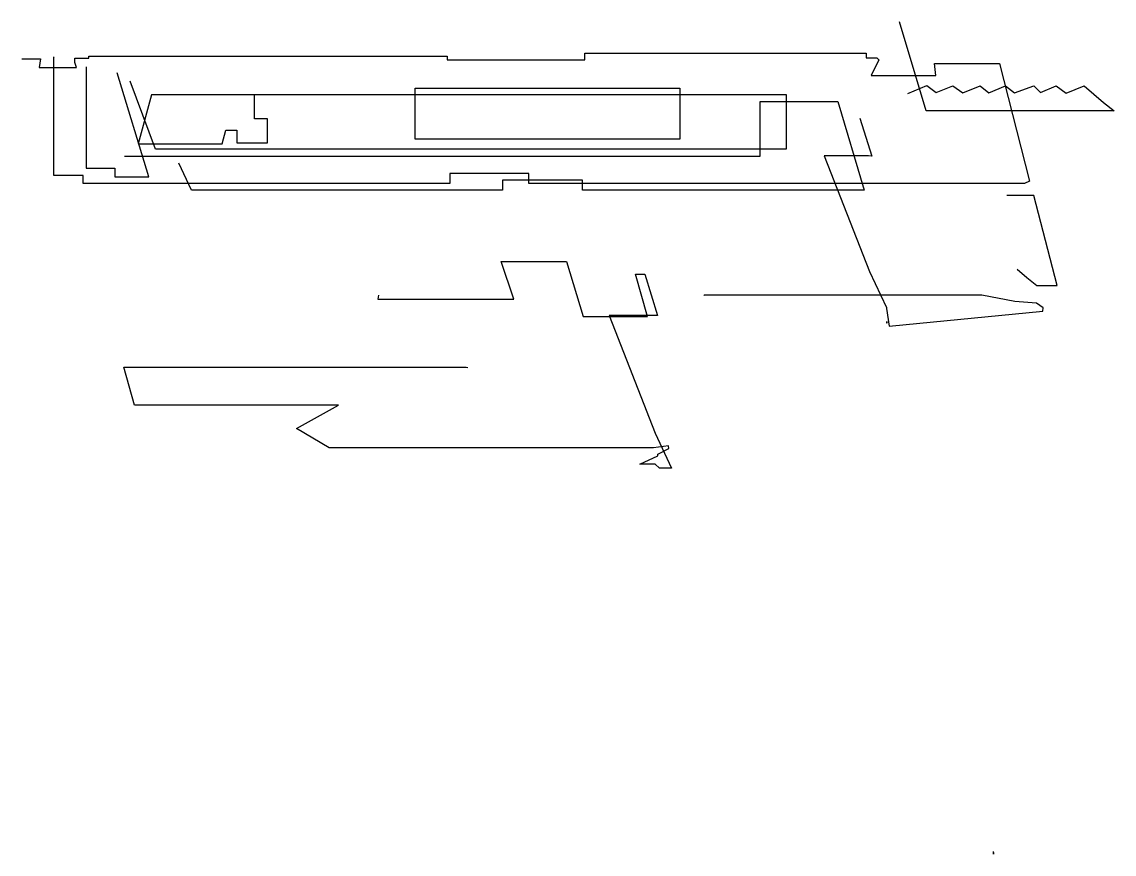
# Model space of a CAD drawing. Header units: metres. Extents: x 0 to 37.9, y -2 to 26.9.
import ezdxf

# ---------------------------------------------------------------- set-up
doc = ezdxf.new("R2010")
doc.units = ezdxf.units.M

msp = doc.modelspace()

# ---------------------------------------------------------------- linework, layer by layer
for points in [[(30.785, 24.397), (31.441, 24.673), (31.767, 24.433), (32.349, 24.665), (32.689, 24.426), (33.291, 24.664), (33.596, 24.424), (34.17, 24.664), (34.489, 24.421), (35.155, 24.664), (35.392, 24.438), (35.932, 24.664), (36.285, 24.406), (36.91, 24.669), (37.245, 24.374), (37.582, 24.087), (37.948, 23.797), (31.42, 23.797), (30.495, 26.886)], [(0.001, 25.604), (0.654, 25.604), (0.601, 25.3), (1.902, 25.3), (1.836, 25.478), (1.836, 25.63), (2.324, 25.63), (2.324, 25.696), (14.78, 25.696), (14.78, 25.577), (14.779, 25.562), (14.794, 25.563), (19.562, 25.563), (19.562, 25.804), (29.337, 25.804), (29.337, 25.638), (29.701, 25.638), (29.774, 25.566), (29.503, 25.024), (31.75, 25.024), (31.71, 25.44), (33.964, 25.44), (35.003, 21.355), (34.831, 21.269), (17.608, 21.269), (17.608, 21.615), (14.872, 21.615), (14.872, 21.271), (8.349, 21.271), (2.128, 21.271), (2.128, 21.55), (1.117, 21.55), (1.117, 25.656), (1.118, 25.676)], [(2.235, 25.321), (2.235, 21.801), (3.234, 21.801), (3.234, 21.51), (4.407, 21.51), (3.312, 25.12)], [(4.564, 24.358), (26.556, 24.358), (26.556, 22.468), (26.543, 22.469), (4.646, 22.469), (3.768, 24.832)], [(7.78, 24.347), (4.505, 24.347), (4.042, 22.653), (6.959, 22.653), (7.092, 23.125), (7.472, 23.125), (7.472, 22.684), (8.54, 22.684), (8.54, 23.515), (8.078, 23.515), (8.078, 24.347), (7.78, 24.347)], [(13.665, 24.579), (22.855, 24.579), (22.855, 22.807), (13.665, 22.807), (13.665, 24.579)], [(3.57, 22.227), (25.653, 22.227), (25.653, 24.121), (28.351, 24.121), (29.258, 21.04), (19.478, 21.04), (19.478, 21.39), (16.701, 21.39), (16.701, 21.044), (10.213, 21.044), (5.889, 21.044), (5.46, 21.98)], [(27.691, 24.132), (27.69, 24.094), (27.69, 24.132)], [(29.108, 23.539), (29.528, 22.227), (29.415, 22.234), (27.92, 22.234), (27.877, 22.238), (29.454, 18.216), (30.044, 16.972), (30.044, 16.935), (30.127, 16.32), (35.467, 16.835), (35.48, 16.951), (35.249, 17.115), (34.494, 17.181), (33.348, 17.395), (23.705, 17.395), (23.695, 17.376)], [(34.581, 18.297), (34.919, 18.013), (35.266, 17.736), (35.974, 17.736), (35.155, 20.852), (34.237, 20.852), (34.215, 20.852)], [(12.395, 17.392), (12.393, 17.392), (12.37, 17.255), (17.092, 17.255), (16.648, 18.561), (18.918, 18.561), (19.505, 16.657), (21.734, 16.657), (21.314, 18.119), (21.646, 18.119), (22.084, 16.684), (20.446, 16.684), (20.401, 16.688), (22.007, 12.607), (22.575, 11.388), (22.148, 11.388), (22, 11.53), (21.467, 11.53), (22.096, 11.816), (22.093, 11.875), (22.481, 12.073), (22.47, 12.159), (21.94, 12.096), (21.884, 12.093), (20.951, 12.093), (12.732, 12.093), (10.674, 12.093), (9.539, 12.764), (11, 13.573), (3.918, 13.573), (3.549, 14.892), (15.438, 14.892), (15.494, 14.879)], [(30.073, 16.454), (30.045, 16.455), (30.046, 16.427), (30.049, 16.48)], [(33.758, -1.96), (33.757, -2.015), (33.756, -1.96), (33.757, -1.926)]]:
    msp.add_lwpolyline(points)

doc.saveas('drawing.dxf')
